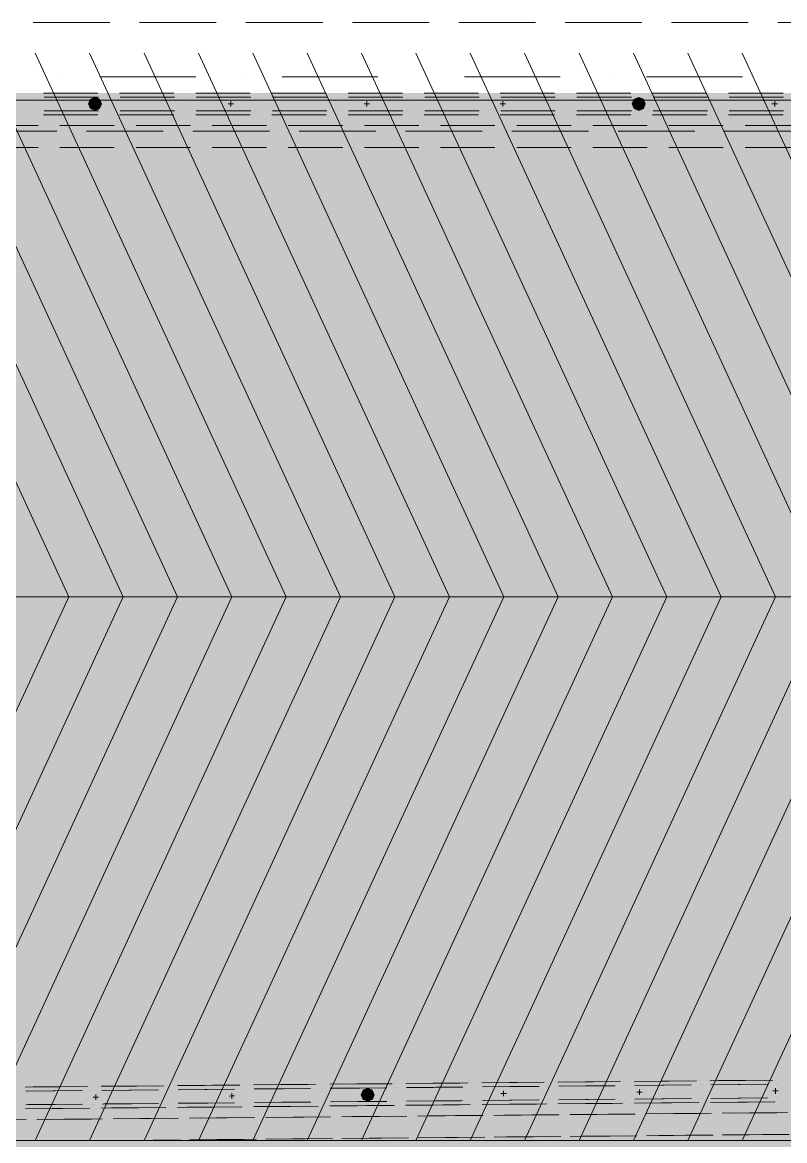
# Model space of a CAD drawing. Header units: inches. Extents: x 206002 to 410047, y 60394 to 83306.
# Drawn here: x 371497 to 372903, y 79249 to 81311 of the extents above; entities that cross this region are included whole.
import ezdxf

# ---------------------------------------------------------------- set-up
doc = ezdxf.new("R2010")
doc.units = ezdxf.units.IN
doc.header["$MEASUREMENT"] = 0
doc.layers.add('PDF_Shell - Roof', color=7, linetype='Continuous')
doc.layers.add('PDF_Structural - Bearing', color=7, linetype='Continuous')

msp = doc.modelspace()

# ---------------------------------------------------------------- hatches: boundary and pattern name
at = {"layer": 'PDF_Structural - Bearing', "true_color": 0xffffff, "transparency": 33554559}
for points in [[(376367.9, 81181), (365681.6, 81181), (365665.4, 81181), (365639, 81181), (365628.5, 81179.6), (365625, 81178.1), (365641.1, 81140.8), (365641.7, 81140.9), (365665.4, 81140.9), (365681.6, 81140.9), (376367.9, 81140.9)], [(376367.9, 81173.5), (365683.7, 81173.5), (365667.1, 81173.5), (365663.7, 81173.5), (365639.5, 81173.5), (365630.5, 81172.3), (365628.9, 81171.6), (365638.9, 81148.1), (365641.2, 81148.4), (365663.7, 81148.4), (365667.1, 81148.4), (365683.7, 81148.4), (376367.9, 81148.4)], [(371631.1, 81148.9), (371639.6, 81152.5), (371643.1, 81161), (371639.6, 81169.5), (371631.1, 81173), (371622.5, 81169.5), (371619, 81161), (371622.5, 81152.5)], [(372633.7, 81148.9), (372642.2, 81152.5), (372645.7, 81161), (372642.2, 81169.5), (372633.7, 81173), (372625.2, 81169.5), (372621.7, 81161), (372625.2, 81152.5)], [(376367.9, 81120.9), (365742.1, 81120.8), (365725.6, 81120.8), (365699, 81120.8), (365688.3, 81119.3), (365684.4, 81117.5), (365701.1, 81080.6), (365701.9, 81080.7), (365725.6, 81080.7), (365742.1, 81080.7), (376367.9, 81080.8)], [(376549, 79400.4), (376508.9, 79400.4), (376508.9, 79394.2), (367187.2, 79308.2), (367170.9, 79308), (367144.2, 79307.8), (367133.7, 79306.3), (367130.5, 79304.8), (367146.9, 79267.6), (367147.4, 79267.7), (367171.2, 79267.9), (367187.6, 79268.1), (376516.1, 79354.2), (376529.2, 79354.3), (376549, 79354.5)], [(376479.1, 79393.9), (367187.2, 79308.2), (367170.9, 79308), (367144.2, 79307.8), (367133.7, 79306.3), (367130.5, 79304.8), (367146.9, 79267.6), (367147.4, 79267.7), (367171.2, 79267.9), (367187.6, 79268.1), (376479.5, 79353.8)], [(376516.1, 79398.2), (376515.9, 79396.5), (376514.6, 79393.4), (376512.5, 79390.6), (376509.8, 79388.5), (376506.7, 79387.2), (376502.6, 79386.6), (376486.8, 79386.5), (367189.7, 79300.7), (367172.8, 79300.5), (367169.1, 79300.5), (367144.8, 79300.3), (367137.6, 79299.2), (367141.3, 79274), (367142.8, 79274.6), (367146.8, 79275.2), (367169.3, 79275.4), (367173.1, 79275.5), (367189.9, 79275.6), (376487, 79361.4), (376503.7, 79361.6), (376504.5, 79361.6), (376513.5, 79362.9), (376522.6, 79366.7), (376530.5, 79372.9), (376536.6, 79380.8), (376539.7, 79388.4)], [(376479.2, 79386.4), (367189.7, 79300.7), (367172.8, 79300.5), (367169.1, 79300.5), (367144.8, 79300.3), (367137.6, 79299.2), (367141.3, 79274), (367142.8, 79274.6), (367146.8, 79275.2), (367169.3, 79275.4), (367173.1, 79275.5), (367189.9, 79275.6), (376479.4, 79361.4)], [(376609.2, 79342), (376569.1, 79342), (376569.1, 79334.6), (367180.9, 79248), (367181.2, 79207.9), (376575.7, 79294.6), (376589.3, 79294.7), (376609.2, 79294.9)], [(372134, 79321.8), (372142.5, 79325.4), (372145.9, 79333.9), (372142.3, 79342.4), (372133.8, 79345.8), (372125.4, 79342.2), (372121.8, 79333.7), (372125.5, 79325.2)], [(372134, 79321.8), (372142.5, 79325.4), (372145.9, 79333.9), (372142.3, 79342.4), (372133.8, 79345.8), (372125.4, 79342.2), (372121.8, 79333.7), (372125.5, 79325.2)]]:
    msp.add_hatch(color=7, dxfattribs=at).paths.add_polyline_path(points)

# ---------------------------------------------------------------- linework, layer by layer
at = {"layer": 'PDF_Shell - Roof', "lineweight": 13}
msp.add_lwpolyline([(369709.9, 81167.7), (369744.7, 81167.7), (376478.8, 81167.7), (376478.8, 79162.5), (369744.7, 79162.5), (369709.9, 79162.5)], dxfattribs=at)
at = {"layer": 'PDF_Shell - Roof', "color": 7, "lineweight": 0, "true_color": 0xffffff, "transparency": 33554559}
msp.add_solid([(369744.7, 79162.5), (369744.7, 81167.7), (376478.8, 79162.5), (376478.8, 81167.7)], dxfattribs=at)
at = {"layer": 'PDF_Structural - Bearing', "lineweight": 18}
for points in [[(371517.2, 81311.3), (371658.6, 81311.3)], [(371713.3, 81311.3), (371854.8, 81311.3)], [(371909.5, 81311.3), (372051, 81311.3)], [(372105.6, 81311.3), (372247.1, 81311.3)], [(372301.7, 81311.3), (372443.2, 81311.3)], [(372497.8, 81311.3), (372639.3, 81311.3)], [(372694, 81311.3), (372835.4, 81311.3)], [(372890.1, 81311.3), (373031.5, 81311.3)], [(371419.1, 81110.8), (371560.6, 81110.8)], [(371615.2, 81110.8), (371756.7, 81110.8)], [(371811.3, 81110.8), (371952.9, 81110.8)], [(372007.5, 81110.8), (372149, 81110.8)], [(372203.7, 81110.8), (372345.1, 81110.8)], [(372399.8, 81110.8), (372541.3, 81110.8)], [(372595.9, 81110.8), (372737.4, 81110.8)], [(372792, 81110.8), (372933.5, 81110.8)]]:
    msp.add_lwpolyline(points, dxfattribs=at)
for points in [[(371582.6, 80251.8), (371119.9, 81254.4), (371582.6, 80251.8), (371119.9, 79249.2)], [(371682.9, 80251.8), (371220.2, 81254.4), (371682.9, 80251.8), (371220.2, 79249.2)], [(371783.2, 80251.8), (371320.4, 81254.4), (371783.2, 80251.8), (371320.4, 79249.2)], [(371883.4, 80251.8), (371420.7, 81254.4), (371883.4, 80251.8), (371420.7, 79249.2)], [(371983.7, 80251.8), (371521, 81254.4), (371983.7, 80251.8), (371521, 79249.2)], [(372083.9, 80251.8), (371621.2, 81254.4), (372083.9, 80251.8), (371621.2, 79249.2)], [(372184.2, 80251.8), (371721.5, 81254.4), (372184.2, 80251.8), (371721.5, 79249.2)], [(372284.5, 80251.8), (371821.8, 81254.4), (372284.5, 80251.8), (371821.8, 79249.2)], [(372384.7, 80251.8), (371922, 81254.4), (372384.7, 80251.8), (371922, 79249.2)], [(372485, 80251.8), (372022.3, 81254.4), (372485, 80251.8), (372022.3, 79249.2)], [(372585.3, 80251.8), (372122.5, 81254.4), (372585.3, 80251.8), (372122.5, 79249.2)], [(372685.5, 80251.8), (372222.8, 81254.4), (372685.5, 80251.8), (372222.8, 79249.2)], [(372785.8, 80251.8), (372323.1, 81254.4), (372785.8, 80251.8), (372323.1, 79249.2)], [(372886.1, 80251.8), (372423.3, 81254.4), (372886.1, 80251.8), (372423.3, 79249.2)], [(372986.3, 80251.8), (372523.6, 81254.4), (372986.3, 80251.8), (372523.6, 79249.2)], [(373086.6, 80251.8), (372623.9, 81254.4), (373086.6, 80251.8), (372623.9, 79249.2)], [(373186.9, 80251.8), (372724.1, 81254.4), (373186.9, 80251.8), (372724.1, 79249.2)], [(373287.1, 80251.8), (372824.4, 81254.4), (373287.1, 80251.8), (372824.4, 79249.2)]]:
    msp.add_lwpolyline(points, close=True, dxfattribs=at)
at = {"layer": 'PDF_Structural - Bearing', "lineweight": 20}
for points in [[(371569.3, 81211), (371569.3, 81211)], [(371640.1, 81211), (371816.9, 81211)], [(371905.4, 81211), (371905.4, 81211)], [(371976.1, 81211), (372152.9, 81211)], [(372241.4, 81211), (372241.4, 81211)], [(372312.2, 81211), (372489, 81211)], [(372577.4, 81211), (372577.4, 81211)], [(372648.1, 81211), (372825, 81211)]]:
    msp.add_lwpolyline(points, dxfattribs=at)
at = {"layer": 'PDF_Structural - Bearing', "lineweight": 13}
for points in [[(371516.1, 81181), (371516.1, 81181)], [(371517.2, 81173.5), (371517.2, 81173.5)], [(371636.4, 81181), (371586.2, 81181), (371536.1, 81181)], [(371637.5, 81173.5), (371587.3, 81173.5), (371537.2, 81173.5)], [(371656.4, 81181), (371656.4, 81181)], [(371657.5, 81173.5), (371657.5, 81173.5)], [(371776.7, 81181), (371726.6, 81181), (371676.5, 81181)], [(371777.8, 81173.5), (371727.7, 81173.5), (371677.6, 81173.5)], [(371796.8, 81181), (371796.8, 81181)], [(371797.9, 81173.5), (371797.9, 81173.5)], [(371917.1, 81181), (371867, 81181), (371816.8, 81181)], [(371918.2, 81173.5), (371868.1, 81173.5), (371817.9, 81173.5)], [(371881.7, 81166), (371881.7, 81161), (371881.7, 81156)], [(371937.2, 81181), (371937.2, 81181)], [(371938.3, 81173.5), (371938.3, 81173.5)], [(372057.5, 81181), (372007.3, 81181), (371957.2, 81181)], [(372058.6, 81173.5), (372008.4, 81173.5), (371958.3, 81173.5)], [(372077.5, 81181), (372077.5, 81181)], [(372078.6, 81173.5), (372078.6, 81173.5)], [(372197.8, 81181), (372147.7, 81181), (372097.6, 81181)], [(372199, 81173.5), (372148.8, 81173.5), (372098.7, 81173.5)], [(372132.4, 81166), (372132.4, 81161), (372132.4, 81156)], [(372217.9, 81181), (372217.9, 81181)], [(372219, 81173.5), (372219, 81173.5)], [(372338.2, 81181), (372288.1, 81181), (372238, 81181)], [(372339.3, 81173.5), (372289.2, 81173.5), (372239.1, 81173.5)], [(372358.3, 81181), (372358.3, 81181)], [(372359.4, 81173.5), (372359.4, 81173.5)], [(372478.6, 81181), (372428.5, 81181), (372378.3, 81181)], [(372479.7, 81173.5), (372429.6, 81173.5), (372379.4, 81173.5)], [(372383, 81166), (372383, 81161), (372383, 81156)], [(372498.6, 81181), (372498.6, 81181)], [(372499.7, 81173.5), (372499.7, 81173.5)], [(372619, 81181), (372568.8, 81181), (372518.7, 81181)], [(372620.1, 81173.5), (372569.9, 81173.5), (372519.8, 81173.5)], [(372639, 81181), (372639, 81181)], [(372640.1, 81173.5), (372640.1, 81173.5)], [(372759.3, 81181), (372709.2, 81181), (372659.1, 81181)], [(372760.4, 81173.5), (372710.3, 81173.5), (372660.2, 81173.5)], [(372779.4, 81181), (372779.4, 81181)], [(372780.5, 81173.5), (372780.5, 81173.5)], [(372899.7, 81181), (372849.6, 81181), (372799.4, 81181)], [(372900.8, 81173.5), (372850.7, 81173.5), (372800.5, 81173.5)], [(372884.4, 81166), (372884.4, 81161), (372884.4, 81156)], [(371517.2, 81148.4), (371517.2, 81148.4)], [(371537.2, 81148.4), (371587.3, 81148.4), (371637.5, 81148.4)], [(371619, 81161), (371619, 81161)], [(371643.1, 81161), (371643.1, 81161)], [(371657.5, 81148.4), (371657.5, 81148.4)], [(371677.6, 81148.4), (371727.7, 81148.4), (371777.8, 81148.4)], [(371797.9, 81148.4), (371797.9, 81148.4)], [(371817.9, 81148.4), (371868.1, 81148.4), (371918.2, 81148.4)], [(371886.7, 81161), (371881.7, 81161), (371876.7, 81161)], [(371938.3, 81148.4), (371938.3, 81148.4)], [(371958.3, 81148.4), (372008.4, 81148.4), (372058.6, 81148.4)], [(372078.6, 81148.4), (372078.6, 81148.4)], [(372098.7, 81148.4), (372148.8, 81148.4), (372199, 81148.4)], [(372137.4, 81161), (372132.4, 81161), (372127.4, 81161)], [(372219, 81148.4), (372219, 81148.4)], [(372239.1, 81148.4), (372289.2, 81148.4), (372339.3, 81148.4)], [(372359.4, 81148.4), (372359.4, 81148.4)], [(372388, 81161), (372383, 81161), (372378, 81161)], [(372379.4, 81148.4), (372429.6, 81148.4), (372479.7, 81148.4)], [(372499.7, 81148.4), (372499.7, 81148.4)], [(372519.8, 81148.4), (372569.9, 81148.4), (372620.1, 81148.4)], [(372621.7, 81161), (372621.7, 81161)], [(372640.1, 81148.4), (372640.1, 81148.4)], [(372645.7, 81161), (372645.7, 81161)], [(372660.2, 81148.4), (372710.3, 81148.4), (372760.4, 81148.4)], [(372780.5, 81148.4), (372780.5, 81148.4)], [(372800.5, 81148.4), (372850.7, 81148.4), (372900.8, 81148.4)], [(372889.4, 81161), (372884.4, 81161), (372879.3, 81161)], [(371516.1, 81140.9), (371516.1, 81140.9)], [(371536.1, 81140.9), (371586.2, 81140.9), (371636.4, 81140.9)], [(371656.4, 81140.9), (371656.4, 81140.9)], [(371676.5, 81140.9), (371726.6, 81140.9), (371776.7, 81140.9)], [(371796.8, 81140.9), (371796.8, 81140.9)], [(371816.8, 81140.9), (371867, 81140.9), (371917.1, 81140.9)], [(371937.2, 81140.9), (371937.2, 81140.9)], [(371957.2, 81140.9), (372007.3, 81140.9), (372057.5, 81140.9)], [(372077.5, 81140.9), (372077.5, 81140.9)], [(372097.6, 81140.9), (372147.7, 81140.9), (372197.8, 81140.9)], [(372217.9, 81140.9), (372217.9, 81140.9)], [(372238, 81140.9), (372288.1, 81140.9), (372338.2, 81140.9)], [(372358.3, 81140.9), (372358.3, 81140.9)], [(372378.3, 81140.9), (372428.5, 81140.9), (372478.6, 81140.9)], [(372498.6, 81140.9), (372498.6, 81140.9)], [(372518.7, 81140.9), (372568.8, 81140.9), (372619, 81140.9)], [(372639, 81140.9), (372639, 81140.9)], [(372659.1, 81140.9), (372709.2, 81140.9), (372759.3, 81140.9)], [(372779.4, 81140.9), (372779.4, 81140.9)], [(372799.4, 81140.9), (372849.6, 81140.9), (372899.7, 81140.9)], [(371526.3, 81120.9), (371476.1, 81120.9), (371426, 81120.9)], [(371546.3, 81120.9), (371546.3, 81120.9)], [(371666.6, 81120.9), (371616.5, 81120.9), (371566.4, 81120.9)], [(371686.7, 81120.9), (371686.7, 81120.9)], [(371807, 81120.9), (371756.9, 81120.9), (371706.8, 81120.9)], [(371827.1, 81120.9), (371827.1, 81120.9)], [(371947.4, 81120.9), (371897.3, 81120.9), (371847.1, 81120.9)], [(371967.4, 81120.9), (371967.4, 81120.9)], [(372087.8, 81120.9), (372037.6, 81120.9), (371987.5, 81120.9)], [(372107.8, 81120.9), (372107.8, 81120.9)], [(372228.1, 81120.9), (372178, 81120.9), (372127.9, 81120.9)], [(372248.2, 81120.9), (372248.2, 81120.9)], [(372368.5, 81120.9), (372318.4, 81120.9), (372268.2, 81120.9)], [(372388.6, 81120.9), (372388.6, 81120.9)], [(372508.9, 81120.9), (372458.7, 81120.9), (372408.6, 81120.9)], [(372528.9, 81120.9), (372528.9, 81120.9)], [(372649.2, 81120.9), (372599.1, 81120.9), (372549, 81120.9)], [(372669.3, 81120.9), (372669.3, 81120.9)], [(372789.6, 81120.9), (372739.5, 81120.9), (372689.3, 81120.9)], [(372809.7, 81120.9), (372809.7, 81120.9)], [(372930, 81120.9), (372879.8, 81120.9), (372829.7, 81120.9)], [(371426, 81080.8), (371476.1, 81080.8), (371526.3, 81080.8)], [(371546.3, 81080.8), (371546.3, 81080.8)], [(371566.4, 81080.8), (371616.5, 81080.8), (371666.6, 81080.8)], [(371686.7, 81080.8), (371686.7, 81080.8)], [(371706.8, 81080.8), (371756.9, 81080.8), (371807, 81080.8)], [(371827.1, 81080.8), (371827.1, 81080.8)], [(371847.1, 81080.8), (371897.3, 81080.8), (371947.4, 81080.8)], [(371967.4, 81080.8), (371967.4, 81080.8)], [(371987.5, 81080.8), (372037.6, 81080.8), (372087.8, 81080.8)], [(372107.8, 81080.8), (372107.8, 81080.8)], [(372127.9, 81080.8), (372178, 81080.8), (372228.1, 81080.8)], [(372248.2, 81080.8), (372248.2, 81080.8)], [(372268.2, 81080.8), (372318.4, 81080.8), (372368.5, 81080.8)], [(372388.6, 81080.8), (372388.6, 81080.8)], [(372408.6, 81080.8), (372458.7, 81080.8), (372508.9, 81080.8)], [(372528.9, 81080.8), (372528.9, 81080.8)], [(372549, 81080.8), (372599.1, 81080.8), (372649.2, 81080.8)], [(372669.3, 81080.8), (372669.3, 81080.8)], [(372689.3, 81080.8), (372739.5, 81080.8), (372789.6, 81080.8)], [(372809.7, 81080.8), (372809.7, 81080.8)], [(372829.7, 81080.8), (372879.8, 81080.8), (372930, 81080.8)], [(376478.8, 80652.9), (376478.8, 79249.2), (367070.9, 79249.2), (376478.8, 79249.2), (376478.8, 77845.5)], [(371777.8, 79350.5), (371777.8, 79350.5)], [(371883.3, 79351.5), (371833.2, 79351.1), (371783.1, 79350.6)], [(371898.2, 79351.7), (371848, 79351.2), (371797.9, 79350.7)], [(371903.4, 79351.7), (371903.4, 79351.7)], [(371918.2, 79351.8), (371918.2, 79351.8)], [(372023.7, 79352.8), (371973.6, 79352.4), (371923.4, 79351.9)], [(372038.5, 79353), (371988.4, 79352.5), (371938.3, 79352)], [(372043.7, 79353), (372043.7, 79353)], [(372058.6, 79353.1), (372058.6, 79353.1)], [(372164.1, 79354.1), (372113.9, 79353.6), (372063.8, 79353.2)], [(372178.9, 79354.2), (372128.8, 79353.8), (372078.6, 79353.3)], [(372184.1, 79354.3), (372184.1, 79354.3)], [(372199, 79354.4), (372199, 79354.4)], [(372304.4, 79355.4), (372254.3, 79354.9), (372204.2, 79354.5)], [(372319.3, 79355.5), (372269.1, 79355.1), (372219, 79354.6)], [(372324.5, 79355.6), (372324.5, 79355.6)], [(372339.3, 79355.7), (372339.3, 79355.7)], [(372444.7, 79356.7), (372394.7, 79356.2), (372344.5, 79355.8)], [(372459.6, 79356.8), (372409.5, 79356.4), (372359.4, 79355.9)], [(372464.8, 79356.9), (372464.8, 79356.9)], [(372479.7, 79357), (372479.7, 79357)], [(372585.1, 79358), (372534.9, 79357.5), (372484.8, 79357.1)], [(372600, 79358.1), (372549.9, 79357.7), (372499.7, 79357.2)], [(372605.1, 79358.2), (372605.1, 79358.2)], [(372606.4, 79350.7), (372606.4, 79350.7)], [(372610.2, 79350.7), (372610.2, 79350.7)], [(372620.1, 79358.3), (372620.1, 79358.3)], [(372725.4, 79359.3), (372675.3, 79358.8), (372625.2, 79358.4)], [(372726.7, 79351.8), (372676.6, 79351.3), (372626.5, 79350.9)], [(372730.6, 79351.8), (372680.4, 79351.4), (372630.3, 79350.9)], [(372740.4, 79359.4), (372690.2, 79359), (372640.1, 79358.5)], [(372745.5, 79359.5), (372745.5, 79359.5)], [(372746.8, 79352), (372746.8, 79352)], [(372750.6, 79352), (372750.6, 79352)], [(372760.4, 79359.6), (372760.4, 79359.6)], [(372865.8, 79360.6), (372815.7, 79360.1), (372765.5, 79359.7)], [(372867.1, 79353.1), (372817, 79352.6), (372766.8, 79352.2)], [(372870.9, 79353.1), (372820.8, 79352.7), (372770.7, 79352.2)], [(372880.7, 79360.7), (372830.6, 79360.3), (372780.5, 79359.8)], [(372885.9, 79360.8), (372885.9, 79360.8)], [(372887.2, 79353.3), (372887.2, 79353.3)], [(372891, 79353.3), (372891, 79353.3)], [(372900.8, 79360.9), (372900.8, 79360.9)], [(371497.2, 79348), (371497.2, 79348)], [(371602.6, 79348.9), (371552.5, 79348.5), (371502.3, 79348)], [(371603.8, 79341.4), (371553.7, 79341), (371503.5, 79340.5)], [(371607.6, 79341.5), (371557.5, 79341), (371507.3, 79340.5)], [(371617.4, 79349.1), (371567.3, 79348.6), (371517.2, 79348.1)], [(371622.6, 79349.1), (371622.6, 79349.1)], [(371623.8, 79341.6), (371623.8, 79341.6)], [(371627.6, 79341.6), (371627.6, 79341.6)], [(371637.5, 79349.3), (371637.5, 79349.3)], [(371743, 79350.2), (371692.8, 79349.8), (371642.7, 79349.3)], [(371744.2, 79342.7), (371694, 79342.3), (371643.9, 79341.8)], [(371748, 79342.8), (371697.8, 79342.3), (371647.7, 79341.8)], [(371757.8, 79350.4), (371707.7, 79349.9), (371657.5, 79349.4)], [(371763, 79350.4), (371763, 79350.4)], [(371764.2, 79342.9), (371764.2, 79342.9)], [(371768, 79342.9), (371768, 79342.9)], [(371884.5, 79344), (371834.4, 79343.5), (371784.3, 79343.1)], [(371888.3, 79344.1), (371838.2, 79343.6), (371788.1, 79343.1)], [(371904.6, 79344.2), (371904.6, 79344.2)], [(371908.4, 79344.2), (371908.4, 79344.2)], [(372024.9, 79345.3), (371974.8, 79344.8), (371924.6, 79344.4)], [(372028.7, 79345.3), (371978.6, 79344.9), (371928.4, 79344.4)], [(372044.9, 79345.5), (372044.9, 79345.5)], [(372048.8, 79345.5), (372048.8, 79345.5)], [(372165.3, 79346.6), (372115.1, 79346.1), (372065, 79345.7)], [(372169.1, 79346.6), (372118.9, 79346.2), (372068.8, 79345.7)], [(372121.8, 79333.7), (372121.8, 79333.7)], [(372121.8, 79333.7), (372121.8, 79333.7)], [(372145.9, 79333.9), (372145.9, 79333.9)], [(372145.9, 79333.9), (372145.9, 79333.9)], [(372185.3, 79346.8), (372185.3, 79346.8)], [(372189.1, 79346.8), (372189.1, 79346.8)], [(372305.6, 79347.9), (372255.5, 79347.4), (372205.4, 79347)], [(372309.4, 79347.9), (372259.3, 79347.5), (372209.2, 79347)], [(372325.7, 79348.1), (372325.7, 79348.1)], [(372329.5, 79348.1), (372329.5, 79348.1)], [(372446, 79349.2), (372395.9, 79348.7), (372345.7, 79348.3)], [(372449.8, 79349.2), (372399.7, 79348.8), (372349.5, 79348.3)], [(372466.1, 79349.4), (372466.1, 79349.4)], [(372469.9, 79349.4), (372469.9, 79349.4)], [(372586.4, 79350.5), (372536.2, 79350), (372486.1, 79349.6)], [(372590.2, 79350.5), (372540, 79350.1), (372489.9, 79349.6)], [(371503.8, 79315.4), (371554, 79315.9), (371604.1, 79316.4)], [(371507.6, 79315.5), (371557.8, 79315.9), (371607.9, 79316.4)], [(371624.1, 79316.5), (371624.1, 79316.5)], [(371627.9, 79316.6), (371627.9, 79316.6)], [(371643.1, 79309.2), (371693.1, 79309.7), (371743.3, 79310.1)], [(371644.2, 79316.7), (371694.3, 79317.2), (371744.5, 79317.7)], [(371648, 79316.8), (371698.1, 79317.2), (371748.3, 79317.7)], [(371661.3, 79309.4), (371711.5, 79309.8), (371761.6, 79310.3)], [(371763.3, 79310.3), (371763.3, 79310.3)], [(371764.5, 79317.8), (371764.5, 79317.8)], [(371768.3, 79317.9), (371768.3, 79317.9)], [(371781.7, 79310.5), (371781.7, 79310.5)], [(371783.4, 79310.5), (371833.5, 79311), (371883.6, 79311.4)], [(371784.6, 79318), (371834.7, 79318.5), (371884.8, 79318.9)], [(371788.4, 79318.1), (371838.4, 79318.5), (371888.5, 79319)], [(371801.7, 79310.7), (371851.8, 79311.1), (371902, 79311.6)], [(371903.7, 79311.6), (371903.7, 79311.6)], [(371904.9, 79319.1), (371904.9, 79319.1)], [(371908.6, 79319.2), (371908.6, 79319.2)], [(371922, 79311.8), (371922, 79311.8)], [(371923.7, 79311.8), (371973.9, 79312.2), (372024, 79312.7)], [(371924.9, 79319.3), (371975.1, 79319.8), (372025.2, 79320.2)], [(371928.6, 79319.4), (371978.8, 79319.8), (372028.9, 79320.3)], [(371942.1, 79312), (371992.2, 79312.4), (372042.3, 79312.9)], [(372044, 79312.9), (372044, 79312.9)], [(372045.2, 79320.4), (372045.2, 79320.4)], [(372049, 79320.5), (372049, 79320.5)], [(372062.4, 79313.1), (372062.4, 79313.1)], [(372064.1, 79313.1), (372114.2, 79313.5), (372164.4, 79314)], [(372065.3, 79320.6), (372115.3, 79321.1), (372165.5, 79321.5)], [(372069, 79320.6), (372119.1, 79321.1), (372169.3, 79321.6)], [(372082.4, 79313.2), (372132.6, 79313.7), (372182.7, 79314.2)], [(372184.4, 79314.2), (372184.4, 79314.2)], [(372185.5, 79321.7), (372185.5, 79321.7)], [(372189.3, 79321.8), (372189.3, 79321.8)], [(372202.8, 79314.4), (372202.8, 79314.4)], [(372204.5, 79314.4), (372254.6, 79314.8), (372304.7, 79315.3)], [(372205.6, 79321.9), (372255.7, 79322.4), (372305.8, 79322.8)], [(372209.4, 79321.9), (372259.5, 79322.4), (372309.6, 79322.9)], [(372222.8, 79314.6), (372272.9, 79315), (372323.1, 79315.5)], [(372324.8, 79315.5), (372324.8, 79315.5)], [(372325.9, 79323), (372325.9, 79323)], [(372329.7, 79323.1), (372329.7, 79323.1)], [(372343.1, 79315.7), (372343.1, 79315.7)], [(372344.8, 79315.7), (372395, 79316.1), (372445.1, 79316.6)], [(372345.9, 79323.2), (372396.1, 79323.7), (372446.2, 79324.1)], [(372349.7, 79323.2), (372399.9, 79323.7), (372450, 79324.2)], [(372363.2, 79315.8), (372413.3, 79316.3), (372463.4, 79316.8)], [(372465.2, 79316.8), (372465.2, 79316.8)], [(372466.3, 79324.3), (372466.3, 79324.3)], [(372470.1, 79324.3), (372470.1, 79324.3)], [(372483.5, 79316.9), (372483.5, 79316.9)], [(372485.2, 79317), (372535.3, 79317.4), (372585.5, 79317.9)], [(372486.3, 79324.5), (372536.4, 79325), (372586.6, 79325.4)], [(372490.1, 79324.5), (372540.3, 79325), (372590.4, 79325.5)], [(372503.6, 79317.1), (372553.7, 79317.6), (372603.8, 79318.1)], [(372605.5, 79318.1), (372605.5, 79318.1)], [(372606.6, 79325.6), (372606.6, 79325.6)], [(372610.4, 79325.6), (372610.4, 79325.6)], [(372623.9, 79318.3), (372623.9, 79318.3)], [(372625.6, 79318.3), (372675.7, 79318.7), (372725.8, 79319.2)], [(372626.7, 79325.8), (372676.8, 79326.3), (372726.9, 79326.7)], [(372630.5, 79325.8), (372680.6, 79326.3), (372730.8, 79326.8)], [(372643.9, 79318.4), (372694.1, 79318.9), (372744.2, 79319.4)], [(372745.9, 79319.4), (372745.9, 79319.4)], [(372747, 79326.9), (372747, 79326.9)], [(372750.8, 79326.9), (372750.8, 79326.9)], [(372764.2, 79319.5), (372764.2, 79319.5)], [(372765.9, 79319.6), (372816.1, 79320), (372866.2, 79320.5)], [(372767, 79327.1), (372817.2, 79327.6), (372867.3, 79328)], [(372770.9, 79327.1), (372821, 79327.6), (372871.1, 79328)], [(372784.3, 79319.7), (372834.4, 79320.2), (372884.6, 79320.7)], [(372886.3, 79320.7), (372886.3, 79320.7)], [(372887.4, 79328.2), (372887.4, 79328.2)], [(372891.2, 79328.2), (372891.2, 79328.2)], [(371500.9, 79307.9), (371500.9, 79307.9)], [(371502.7, 79307.9), (371552.9, 79308.4), (371603, 79308.8)], [(371521, 79308.1), (371571.1, 79308.5), (371621.2, 79309)], [(371624.7, 79289), (371574.6, 79288.5), (371524.5, 79288.1)], [(371644.4, 79289.2), (371594.3, 79288.7), (371544.1, 79288.2)], [(371623, 79309), (371623, 79309)], [(371641.3, 79309.2), (371641.3, 79309.2)], [(371644.8, 79289.2), (371644.8, 79289.2)], [(371664.4, 79289.3), (371664.4, 79289.3)], [(371765.1, 79290.3), (371715, 79289.8), (371664.8, 79289.3)], [(371784.8, 79290.4), (371734.6, 79290), (371684.5, 79289.5)], [(371785.2, 79290.5), (371785.2, 79290.5)], [(371804.8, 79290.6), (371804.8, 79290.6)], [(371905.5, 79291.6), (371855.3, 79291.1), (371805.2, 79290.6)], [(371925.1, 79291.7), (371875, 79291.3), (371824.9, 79290.8)], [(371925.5, 79291.8), (371925.5, 79291.8)], [(371945.2, 79291.9), (371945.2, 79291.9)], [(372045.8, 79292.9), (371995.7, 79292.4), (371945.6, 79291.9)], [(372065.5, 79293), (372015.4, 79292.6), (371965.2, 79292.1)], [(372065.9, 79293), (372065.9, 79293)], [(372085.6, 79293.2), (372085.6, 79293.2)], [(372186.2, 79294.2), (372136.1, 79293.7), (372086, 79293.2)], [(372205.9, 79294.3), (372155.7, 79293.9), (372105.6, 79293.4)], [(372206.3, 79294.3), (372206.3, 79294.3)], [(372225.9, 79294.5), (372225.9, 79294.5)], [(372326.6, 79295.5), (372276.5, 79295), (372226.3, 79294.5)], [(372346.2, 79295.6), (372296.1, 79295.2), (372246, 79294.7)], [(372346.6, 79295.6), (372346.6, 79295.6)], [(372366.3, 79295.8), (372366.3, 79295.8)], [(372467, 79296.7), (372416.8, 79296.3), (372366.7, 79295.8)], [(372486.6, 79296.9), (372436.5, 79296.5), (372386.3, 79296)], [(372487, 79296.9), (372487, 79296.9)], [(372506.7, 79297.1), (372506.7, 79297.1)], [(372607.3, 79298), (372557.2, 79297.6), (372507.1, 79297.1)], [(372627, 79298.2), (372576.8, 79297.8), (372526.7, 79297.3)], [(372627.4, 79298.2), (372627.4, 79298.2)], [(372647, 79298.4), (372647, 79298.4)], [(372747.7, 79299.3), (372697.6, 79298.9), (372647.4, 79298.4)], [(372767.3, 79299.5), (372717.2, 79299.1), (372667.1, 79298.6)], [(372767.7, 79299.5), (372767.7, 79299.5)], [(372787.4, 79299.7), (372787.4, 79299.7)], [(372888.1, 79300.6), (372837.9, 79300.2), (372787.8, 79299.7)], [(372907.7, 79300.8), (372857.6, 79300.4), (372807.5, 79299.9)], [(371504, 79287.9), (371453.9, 79287.4), (371403.8, 79286.9)], [(371504.4, 79287.9), (371504.4, 79287.9)], [(371524.1, 79288), (371524.1, 79288)], [(371665.2, 79249.2), (371715.4, 79249.7), (371765.5, 79250.2)], [(371668, 79249.3), (371668, 79249.3)], [(371688, 79249.5), (371738.1, 79249.9), (371788.3, 79250.4)], [(371785.6, 79250.4), (371785.6, 79250.4)], [(371805.6, 79250.5), (371855.7, 79251), (371905.9, 79251.5)], [(371808.3, 79250.6), (371808.3, 79250.6)], [(371828.4, 79250.7), (371878.5, 79251.2), (371928.6, 79251.7)], [(371925.9, 79251.6), (371925.9, 79251.6)], [(371946, 79251.8), (371996.1, 79252.3), (372046.2, 79252.8)], [(371948.7, 79251.9), (371948.7, 79251.9)], [(371968.7, 79252), (372018.9, 79252.5), (372069, 79253)], [(372066.3, 79252.9), (372066.3, 79252.9)], [(372086.4, 79253.1), (372136.5, 79253.6), (372186.6, 79254.1)], [(372089.1, 79253.2), (372089.1, 79253.2)], [(372109.1, 79253.3), (372159.2, 79253.8), (372209.4, 79254.3)], [(372206.7, 79254.2), (372206.7, 79254.2)], [(372226.7, 79254.4), (372276.9, 79254.9), (372327, 79255.3)], [(372229.4, 79254.4), (372229.4, 79254.4)], [(372249.5, 79254.6), (372299.6, 79255.1), (372349.7, 79255.6)], [(372347, 79255.5), (372347, 79255.5)], [(372367.1, 79255.7), (372417.2, 79256.2), (372467.4, 79256.6)], [(372369.8, 79255.7), (372369.8, 79255.7)], [(372389.9, 79255.9), (372440, 79256.4), (372490.1, 79256.9)], [(372487.4, 79256.8), (372487.4, 79256.8)], [(372507.5, 79257), (372557.6, 79257.5), (372607.7, 79257.9)], [(372510.2, 79257), (372510.2, 79257)], [(372530.2, 79257.2), (372580.4, 79257.7), (372630.4, 79258.1)], [(372627.8, 79258.1), (372627.8, 79258.1)], [(372647.8, 79258.3), (372697.9, 79258.8), (372748, 79259.2)], [(372650.4, 79258.3), (372650.4, 79258.3)], [(372670.5, 79258.5), (372720.6, 79259), (372770.8, 79259.4)], [(372768.1, 79259.4), (372768.1, 79259.4)], [(372788.1, 79259.6), (372838.2, 79260.1), (372888.4, 79260.5)], [(372790.8, 79259.6), (372790.8, 79259.6)], [(372810.9, 79259.8), (372861, 79260.3), (372911.1, 79260.7)]]:
    msp.add_lwpolyline(points, dxfattribs=at)
for points in [[(371631.1, 81148.9), (371639.6, 81152.5), (371643.1, 81161), (371639.6, 81169.5), (371631.1, 81173), (371622.5, 81169.5), (371619, 81161), (371622.5, 81152.5)], [(372633.7, 81148.9), (372642.2, 81152.5), (372645.7, 81161), (372642.2, 81169.5), (372633.7, 81173), (372625.2, 81169.5), (372621.7, 81161), (372625.2, 81152.5)], [(367070.9, 80251.8), (376478.8, 80251.8)], [(371632.7, 79324.1), (371632.7, 79329.2), (371632.6, 79334.2), (371632.7, 79329.2)], [(371878.2, 79331.4), (371883.2, 79331.5), (371888.2, 79331.5), (371883.2, 79331.5)], [(371883.3, 79326.5), (371883.2, 79331.5), (371883.2, 79336.5), (371883.2, 79331.5)], [(372134, 79321.8), (372142.5, 79325.4), (372145.9, 79333.9), (372142.3, 79342.4), (372133.8, 79345.8), (372125.4, 79342.2), (372121.8, 79333.7), (372125.5, 79325.2)], [(372134, 79321.8), (372142.5, 79325.4), (372145.9, 79333.9), (372142.3, 79342.4), (372133.8, 79345.8), (372125.4, 79342.2), (372121.8, 79333.7), (372125.5, 79325.2)], [(372379.5, 79336), (372384.5, 79336.1), (372389.6, 79336.1), (372384.5, 79336.1)], [(372384.6, 79331.1), (372384.5, 79336.1), (372384.5, 79341.1), (372384.5, 79336.1)], [(372630.2, 79338.4), (372635.2, 79338.4), (372640.2, 79338.5), (372635.2, 79338.4)], [(372635.3, 79333.4), (372635.2, 79338.4), (372635.2, 79343.4), (372635.2, 79338.4)], [(372880.8, 79340.7), (372885.9, 79340.7), (372890.9, 79340.8), (372885.9, 79340.7)], [(372886, 79335.7), (372885.9, 79340.7), (372885.9, 79345.7), (372885.9, 79340.7)], [(371627.6, 79329.1), (371632.7, 79329.2), (371637.7, 79329.2), (371632.7, 79329.2)], [(367070.9, 79249.2), (376478.8, 79249.2)]]:
    msp.add_lwpolyline(points, close=True, dxfattribs=at)
at = {"layer": 'PDF_Structural - Bearing', "color": 7, "lineweight": 0, "true_color": 0xffffff, "transparency": 33554559}
msp.add_solid([(367231.1, 79248.4), (367231.4, 79208.3), (376479.7, 79333.8), (376480, 79293.7)], dxfattribs=at)

doc.saveas('drawing.dxf')
